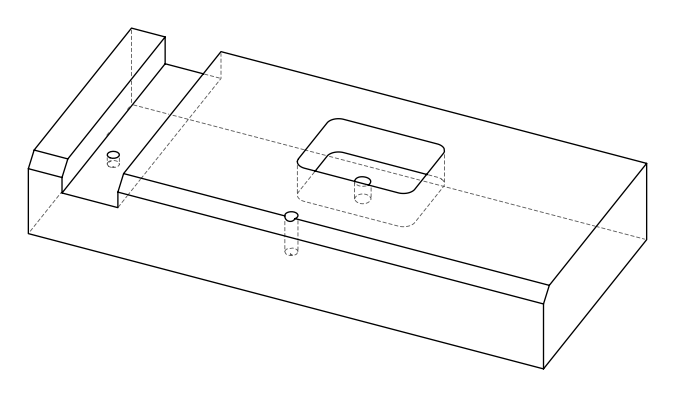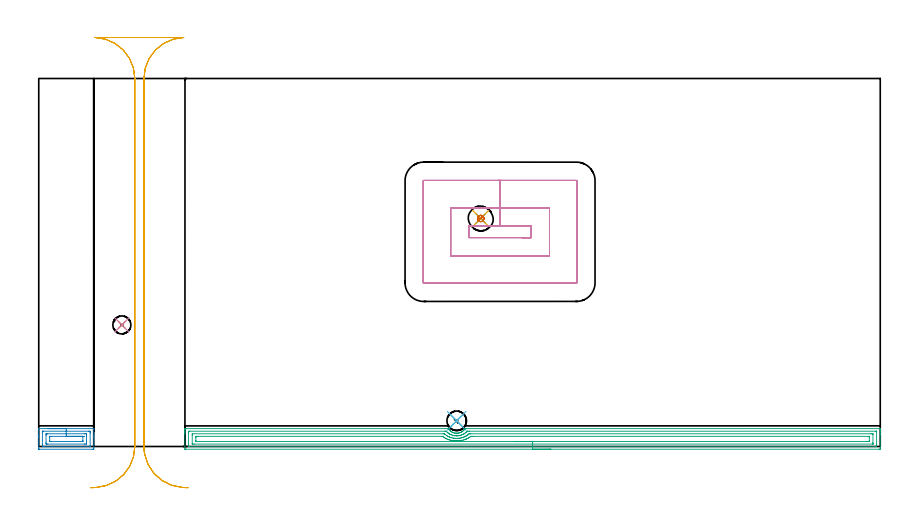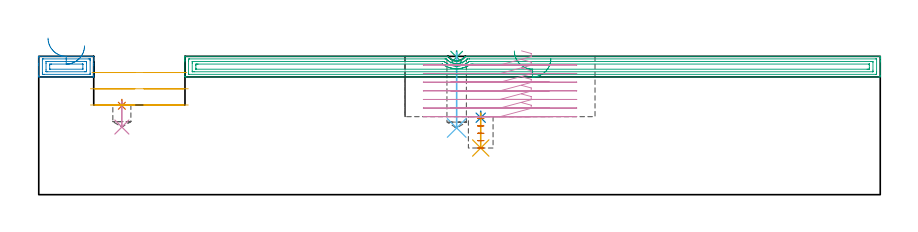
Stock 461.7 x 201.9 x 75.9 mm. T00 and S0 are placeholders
(PLAN: 11 operations, 7 tool changes, 26.9 min)
(1 SPOT_DRILL | STEP1POCKET | NXT0321_9005460120000 | 0.03 min | 2900 mm3)
(2 SPOT_DRILL_1 | STEP1POCKET_1 | NXT0321_9005460120000 | 0.04 min | 3639 mm3)
(3 SPOT_DRILL_2 | STEP1POCKET_2 | NXT0321_9005460120000 | 0.03 min | 3 mm3)
(4 DRILL_BLIND_HOLE_INTO_CENTER | STEP1POCKET | UGT0301_494 | 0.06 min | 826 mm3)
(5 DRILL_BLIND_HOLE_INTO_CENTER_1 | STEP1POCKET_1 | NXT0301_128 | 0.09 min | 1908 mm3)
(6 DRILL_BLIND_HOLE_INTO_CENTER_2 | STEP1POCKET_2 | UGT0301_219 | 0.17 min | 3320 mm3)
(7 MILL_ROUGH_BLIND_HOLE_CONTOUR | STEP1POCKET_1 | NXT0201_013 | Spiral | 0.36 min | 1520 mm3)
(8 AREA_MILL | FG_CHAMFER_SURFACE | UGT0205_001 | 1.24 min | 2333 mm3)
(9 AREA_MILL_1 | FG_CHAMFER_SURFACE_1 | UGT0205_001 | 12.53 min | 24746 mm3)
(10 MILL_RECTANGULAR_POCKET | POCKET_RECTANGULAR_STRAIGHT | UGT0201_094 | Follow Part, ap 5, ae 75% | 8.55 min | 255989 mm3)
(11 MILL_RECTANGULAR_SLOT | SLOT_RECTANGULAR | UGT0201_009 | Follow Part, ap 11.25, ae 75% | 3.82 min | 265987 mm3)
(TOOL NXT0321_9005460120000 | NC Spot Drill, 142deg, 12mm, Carbide, Uncoated | D12 PA142 FL30 Z2)
(TOOL UGT0301_494 | Carbide Drill 9.9 mm | D9.9 PA118 FL87 Z2)
(TOOL NXT0301_128 | Carbide Drill 12mm [861.1-1200-036A1-GP GC34] | D12 PA150 FL37.4 Z2)
(TOOL UGT0301_219 | Twist Drill 10.7 mm | D10.7 PA118 FL90 Z2)
(TOOL NXT0201_013 | ENDMILL 10mm | D10 FL30 Z4)
(TOOL UGT0205_001 | Chamfer Mill 20 x 3 x 45 deg. | D20 FL50 Z2)
(TOOL UGT0201_094 | End mill 20 mm | D20 FL38 Z4)
(TOOL UGT0201_009 | End Mill 45 mm | D45 FL63 Z6)
(OP 1 SPOT_DRILL)
G17 G21 G94 G90
T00 M6
G54
G17 G0 G90 X45.6 Y66.7 S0 M3
G43 Z85.9 H0
G94 G81 G98 Z48.774 F250. R52.2
G80
M5
M2
(OP 2 SPOT_DRILL_1)
G17 G21 G94 G90
T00 M6
G54
G17 G0 G90 X242.5 Y125.1 S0 M3
G43 Z85.9 H0
G94 G81 G98 Z42.219 F250. R45.8
G80
M5
M2
(OP 3 SPOT_DRILL_2)
G17 G21 G94 G90
T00 M6
G54
G17 G0 G90 X229.3 Y14.1 S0 M3
G43 Z85.9 H0
G94 G81 G98 Z75.439 F250. R78.9
G80
M5
M2
(OP 4 DRILL_BLIND_HOLE_INTO_CENTER)
G17 G21 G94 G90
T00 M6
G54
G17 G0 G90 X45.6 Y66.7 S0 M3
G43 Z85.9 H0
G94 G81 G98 Z37.1 F250. R51.2
G80
M5
M2
(OP 5 DRILL_BLIND_HOLE_INTO_CENTER_1)
G17 G21 G94 G90
T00 M6
G54
G17 G0 G90 X242.5 Y125.1 S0 M3
G43 Z85.9 H1
G94 G81 G98 Z25.6 F250. R44.8
G80
M5
M2
(OP 6 DRILL_BLIND_HOLE_INTO_CENTER_2)
G17 G21 G94 G90
T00 M6
G54
G17 G0 G90 X229.3 Y14.1 S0 M3
G43 Z85.9 H0
G94 G81 G98 Z36.6 F250. R77.9
G80
M5
M2
(OP 7 MILL_ROUGH_BLIND_HOLE_CONTOUR)
G17 G21 G94 G90
T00 M6
G54
G17 G0 G90 X242.5 Y125.1 S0 M3
G43 Z85.9 H0
Z41.76
G94 G3 X243.091 Y126.259 R0.73 F250.
X241.471 Y126.516 R1.159
X241.084 Y124.071 R1.75
X241.471 Y126.516 R-1.75
X241.278 Y125.294 R0.875
X242.5 Y125.1 R0.875
G0 Z37.72
G3 X243.091 Y126.259 R0.73
X241.471 Y126.516 R1.159
X241.084 Y124.071 R1.75
X241.471 Y126.516 R-1.75
X241.278 Y125.294 R0.875
X242.5 Y125.1 R0.875
G0 Z33.68
G3 X243.091 Y126.259 R0.73
X241.471 Y126.516 R1.159
X241.084 Y124.071 R1.75
X241.471 Y126.516 R-1.75
X241.278 Y125.294 R0.875
X242.5 Y125.1 R0.875
G0 Z29.64
G3 X243.091 Y126.259 R0.73
X241.471 Y126.516 R1.159
X241.084 Y124.071 R1.75
X241.471 Y126.516 R-1.75
X241.278 Y125.294 R0.875
X242.5 Y125.1 R0.875
G0 Z25.6
G3 X243.091 Y126.259 R0.73
X241.471 Y126.516 R1.159
X241.084 Y124.071 R1.75
X241.471 Y126.516 R-1.75
X241.278 Y125.294 R0.875
X242.5 Y125.1 R0.875
G0 Z85.9
M5
M2
(OP 8 AREA_MILL)
G17 G21 G94 G90
T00 M6
G54
G17 G0 G90 X5.1 Y9.8 S1061 M3
G43 Z85.9 H0
G94 G1 X5.138 Z85.028 F250.
X5.252 Z84.163
X5.441 Z83.312
X5.703 Z82.48
X6.037 Z81.674
X6.44 Z80.9
X6.908 Z80.164
X7.44 Z79.472
X8.029 Z78.829
X8.672 Z78.239
X9.364 Z77.708
X10.1 Z77.24
X10.874 Z76.837
X11.68 Z76.503
X12.512 Z76.241
X13.364 Z76.052
X14.228 Z75.938
X15.1 Z75.9
X30.143
X30.19 Y9.796 Z75.891
X30.2 Y9.7 Z75.798
Y5.791 Z71.889
Y5.027 Z71.12
Y-0.73 Z65.366
X30.196 Y-1.112 Z64.984
X30.191 Y-1.491 Z64.605
X30.087 Y-1.494 Z64.602
X29.701 Y-1.5 Z64.6
X0.499
X0.113 Y-1.494 Z64.602
X0.009 Y-1.491 Z64.605
X0.005 Y-1.112 Z64.984
X0. Y-0.617 Z65.479
Y5.027 Z71.12
Y5.791 Z71.889
Y5.904 Z72.002
Y9.412 Z75.51
X0.001 Y9.702 Z75.801
X0.01 Y9.796 Z75.891
X0.057 Y9.8 Z75.9
X15.1
Y8.386 Z74.486
X27.196 Y8.385 Z74.485
X27.931 Y8.382 Z74.482
X28.088 Y8.379 Z74.479
X28.191 Y8.373 Z74.473
X28.194 Y8.345 Z74.445
X28.198 Y8.27 Z74.37
X28.2 Y7.658 Z73.758
Y7.391 Z73.491
X28.199 Y0.376 Z66.476
X28.194 Y0.109 Z66.209
X28.19 Y-0.067 Z66.033
X28.177 Y-0.079 Z66.021
X28.159 Y-0.082 Z66.018
X28.114 Y-0.084 Z66.016
X27.931 Y-0.085 Z66.015
X27.78 Y-0.086 Z66.014
X3.004
X2.269 Y-0.082 Z66.018
X2.113 Y-0.079 Z66.021
X2.009 Y-0.073 Z66.027
X2.007 Y-0.045 Z66.055
X2.002 Y0.03 Z66.13
X2. Y0.642 Z66.742
Y0.909 Z67.009
X2.001 Y7.924 Z74.024
X2.006 Y8.191 Z74.291
X2.01 Y8.367 Z74.467
X2.023 Y8.379 Z74.479
X2.041 Y8.382 Z74.482
X2.086 Y8.384 Z74.484
X2.269 Y8.385 Z74.485
X2.42 Y8.386 Z74.486
X15.1
Y6.971 Z73.071
X25.276
X25.973 Y6.967 Z73.067
X26.161 Y6.964 Z73.064
X26.193 Y6.781 Z72.881
X26.197 Y6.745 Z72.845
X26.2 Y5.904 Z72.004
Y2.358 Z68.458
X26.197 Y1.519 Z67.619
X26.195 Y1.486 Z67.586
X26.161 Y1.336 Z67.436
X25.467 Y1.33 Z67.43
X25.276 Y1.329 Z67.429
X4.924
X4.227 Y1.333 Z67.433
X4.039 Y1.336 Z67.436
X4.007 Y1.519 Z67.619
X4.003 Y1.555 Z67.655
X4. Y2.396 Z68.496
Y5.942 Z72.042
X4.003 Y6.781 Z72.881
X4.005 Y6.814 Z72.914
X4.039 Y6.964 Z73.064
X4.733 Y6.97 Z73.07
X4.924 Y6.971 Z73.071
X15.1
Y5.557 Z71.657
X23.857
X24.147 Y5.554 Z71.654
X24.178 Y5.551 Z71.651
X24.19 Y5.549 Z71.649
X24.192 Y5.527 Z71.627
X24.197 Y5.424 Z71.524
X24.2 Y5.217 Z71.317
X24.199 Y3.273 Z69.373
X24.194 Y2.929 Z69.029
X24.19 Y2.759 Z68.859
X24.184 Y2.749 Z68.849
X24.164 Y2.747 Z68.847
X24.118 Y2.744 Z68.844
X24.041 Y2.743 Z68.843
X6.343
X6.053 Y2.746 Z68.846
X6.022 Y2.749 Z68.849
X6.01 Y2.751 Z68.851
X6.008 Y2.773 Z68.873
X6.003 Y2.876 Z68.976
X6. Y3.083 Z69.183
Y4.837 Z70.937
X6.01 Y5.536 Z71.636
X6.165 Y5.551 Z71.651
X6.694 Y5.555 Z71.655
X7.044 Y5.557 Z71.657
X15.1
X15.972 Z71.695
X16.836 Z71.809
X17.688 Z71.998
X18.52 Z72.26
X19.326 Z72.594
X20.1 Z72.997
X20.836 Z73.466
X21.528 Z73.997
X22.171 Z74.586
X22.76 Z75.229
X23.292 Z75.921
X23.76 Z76.657
X24.163 Z77.431
X24.497 Z78.237
X24.759 Z79.069
X24.948 Z79.921
X25.062 Z80.786
X25.1 Z81.657
G0 Z85.9
M5
M2
(OP 9 AREA_MILL_1)
G17 G21 G94 G90
T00 M6
G54
G17 G0 G90 X280.95 Y-1.5 S1061 M3
G43 Z85.9 H0
Z74.6
G94 G1 X280.912 Z73.728 F250.
X280.798 Z72.864
X280.609 Z72.012
X280.347 Z71.18
X280.013 Z70.374
X279.61 Z69.6
X279.142 Z68.864
X278.61 Z68.172
X278.021 Z67.529
X277.378 Z66.94
X276.686 Z66.409
X275.95 Z65.94
X275.176 Z65.537
X274.37 Z65.203
X273.538 Z64.941
X272.686 Z64.752
X271.822 Z64.638
X270.95 Z64.6
X80.809
X80.306 Y-1.495 Z64.603
X80.21 Y-1.492 Z64.606
X80.2 Y-1.391 Z64.707
Y6.781 Z72.875
Y7.339 Z73.436
Y7.658 Z73.754
Y8.216 Z74.312
Y8.535 Z74.629
Y9.173 Z75.272
Y9.518 Z75.617
X80.203 Y9.661 Z75.753
X80.21 Y9.798 Z75.888
X80.362 Y9.8 Z75.9
X224.53
X224.735 Y9.797 Z75.889
X224.818 Y9.681 Z75.778
X224.898 Y9.562 Z75.66
X225.217 Y9.161 Z75.261
X225.563 Y8.78 Z74.879
X225.721 Y8.635 Z74.732
X225.792 Y8.567 Z74.666
X226.229 Y8.233 Z74.332
X226.687 Y7.937 Z74.035
X226.775 Y7.887 Z73.984
X227.061 Y7.754 Z73.853
X227.173 Y7.704 Z73.8
X227.402 Y7.614 Z73.712
X227.506 Y7.576 Z73.669
X227.581 Y7.546 Z73.641
X228.025 Y7.415 Z73.512
X228.475 Y7.325 Z73.423
X228.546 Y7.317 Z73.415
X228.921 Y7.275 Z73.366
X228.994 Y7.272 Z73.361
X229.198 Y7.256 Z73.355
X229.257 Y7.253 Z73.351
X229.267
X229.369 Z73.352
X229.432 Y7.255 Z73.355
X229.594 Y7.262 Z73.361
X229.818 Y7.282 Z73.38
X229.887 Y7.292 Z73.39
X230.263 Y7.346 Z73.445
X230.333 Y7.363 Z73.462
X230.713 Y7.454 Z73.549
X231.158 Y7.592 Z73.689
X231.495 Y7.729 Z73.828
X231.824 Y7.886 Z73.985
X232.052 Y8.016 Z74.115
X232.118 Y8.059 Z74.158
X232.286 Y8.167 Z74.266
X232.389 Y8.242 Z74.342
X232.512 Y8.333 Z74.432
X232.603 Y8.408 Z74.507
X232.755 Y8.535 Z74.63
X232.946 Y8.69 Z74.789
X233.006 Y8.747 Z74.846
X233.042 Y8.78 Z74.88
X233.16 Y8.905 Z75.004
X233.242 Y8.992 Z75.091
X233.337 Y9.104 Z75.203
X233.429 Y9.213 Z75.311
X233.457 Y9.251 Z75.349
X233.577 Y9.412 Z75.508
X233.774 Y9.675 Z75.774
X233.814 Y9.733 Z75.832
X233.858 Y9.793 Z75.893
X234.35 Y9.8 Z75.9
X461.538
X461.69 Y9.798 Z75.888
X461.697 Y9.661 Z75.753
X461.7 Y9.517 Z75.617
Y9.173 Z75.272
Y8.535 Z74.629
Y7.339 Z73.436
Y6.781 Z72.875
Y-0.833 Z65.265
X461.696 Y-1.112 Z64.986
X461.69 Y-1.492 Z64.605
X461.483 Y-1.496 Z64.602
X461.091 Y-1.5 Z64.6
X270.95
Y-0.086 Z66.014
X82.594 Y-0.085 Z66.015
X82.44 Y-0.084 Z66.016
X82.245 Y-0.079 Z66.021
X82.209 Y-0.074 Z66.026
X82.205 Y-0.048 Z66.052
X82.203 Y-0.019 Z66.081
X82.2 Y0.152 Z66.252
Y7.168 Z73.268
X82.204 Y7.658 Z73.758
X82.209 Y8.036 Z74.136
X82.233 Y8.379 Z74.479
X82.594 Y8.383 Z74.483
X82.747 Y8.385 Z74.485
X222.897
X223.267 Y8.383 Z74.483
X223.452 Y8.381 Z74.481
X223.54 Y8.378 Z74.478
X223.638 Y8.28 Z74.38
X223.948 Y7.958 Z74.058
X224.273 Y7.658 Z73.758
X224.53 Y7.455 Z73.555
X224.712 Y7.32 Z73.42
X225.255 Y6.946 Z73.046
X225.423 Y6.841 Z72.941
X225.447 Y6.827 Z72.927
X225.536 Y6.781 Z72.881
X226.064 Y6.534 Z72.634
X226.316 Y6.429 Z72.529
X226.881 Y6.225 Z72.325
X227.209 Y6.129 Z72.229
X227.593 Y6.037 Z72.137
X228.063 Y5.941 Z72.041
X228.078 Y5.939 Z72.039
X228.362 Y5.904 Z72.004
X228.994 Y5.852 Z71.952
X229.05 Y5.849 Z71.949
X229.472 Y5.847 Z71.947
X229.887 Y5.865 Z71.965
X229.924 Y5.867 Z71.967
X230.272 Y5.904 Z72.004
X230.743 Y5.976 Z72.076
X230.779 Y5.983 Z72.083
X231.432 Y6.139 Z72.239
X231.537 Y6.168 Z72.268
X231.672 Y6.21 Z72.31
X232.107 Y6.354 Z72.454
X232.565 Y6.541 Z72.641
X232.729 Y6.619 Z72.719
X233.057 Y6.781 Z72.881
X233.31 Y6.925 Z73.025
X233.457 Y7.017 Z73.117
X233.842 Y7.28 Z73.38
X234.35 Y7.675 Z73.775
X234.644 Y7.946 Z74.046
X234.795 Y8.098 Z74.198
X234.941 Y8.248 Z74.348
X235.064 Y8.376 Z74.476
X235.243 Y8.381 Z74.481
X235.397 Y8.384 Z74.484
X236.135 Y8.386 Z74.486
X236.287
X459.306 Y8.385 Z74.485
X459.46 Y8.384 Z74.484
X459.655 Y8.379 Z74.479
X459.691 Y8.374 Z74.474
X459.695 Y8.348 Z74.448
X459.697 Y8.319 Z74.419
X459.7 Y8.148 Z74.248
Y1.132 Z67.232
X459.696 Y0.642 Z66.742
X459.691 Y0.264 Z66.364
X459.667 Y-0.079 Z66.021
X459.306 Y-0.084 Z66.016
X459.153 Y-0.085 Z66.015
X270.95 Y-0.086 Z66.014
Y1.328 Z67.428
X85.272 Y1.329 Z67.429
X84.569 Y1.333 Z67.433
X84.379 Y1.336 Z67.436
X84.21 Y1.349 Z67.449
X84.205 Y1.519 Z67.619
X84.201 Y1.694 Z67.794
X84.2 Y6.08 Z72.18
X84.204 Y6.781 Z72.881
X84.207 Y6.95 Z73.05
X84.216 Y6.965 Z73.065
X84.235 Y6.967 Z73.067
X84.282 Y6.97 Z73.07
X84.379 Y6.971 Z73.071
X221.852
X222.046 Y6.97 Z73.07
X222.434 Y6.966 Z73.066
X222.481 Y6.964 Z73.064
X222.494 Y6.955 Z73.055
X222.524 Y6.932 Z73.032
X222.58 Y6.883 Z72.983
X222.694 Y6.781 Z72.881
X222.745 Y6.738 Z72.838
X222.97 Y6.56 Z72.66
X223.638 Y6.091 Z72.191
X223.916 Y5.904 Z72.004
X224.297 Y5.674 Z71.774
X224.53 Y5.559 Z71.659
X225.195 Y5.251 Z71.351
X225.423 Y5.163 Z71.263
X225.795 Y5.027 Z71.127
X226.316 Y4.86 Z70.96
X226.555 Y4.792 Z70.892
X227.209 Y4.646 Z70.746
X227.685 Y4.559 Z70.659
X228.101 Y4.509 Z70.609
X228.681 Y4.457 Z70.557
X228.994 Y4.438 Z70.538
X229.596 Y4.436 Z70.536
X229.887 Y4.451 Z70.551
X230.427 Y4.496 Z70.596
X230.779 Y4.54 Z70.64
X231.209 Y4.605 Z70.705
X231.672 Y4.706 Z70.806
X231.936 Y4.768 Z70.868
X232.214 Y4.838 Z70.938
X232.565 Y4.941 Z71.041
X232.631 Y4.962 Z71.062
X232.827 Y5.027 Z71.127
X233.281 Y5.2 Z71.3
X233.457 Y5.273 Z71.373
X233.897 Y5.472 Z71.572
X234.35 Y5.701 Z71.801
X234.481 Y5.775 Z71.875
X234.697 Y5.904 Z72.004
X235.023 Y6.12 Z72.22
X235.243 Y6.271 Z72.371
X235.533 Y6.495 Z72.595
X235.897 Y6.781 Z72.881
X236.03 Y6.885 Z72.985
X236.135 Y6.964 Z73.064
X236.835 Y6.97 Z73.07
X237.028 Y6.971 Z73.071
X456.628
X457.331 Y6.967 Z73.067
X457.521 Y6.964 Z73.064
X457.69 Y6.951 Z73.051
X457.695 Y6.781 Z72.881
X457.699 Y6.606 Z72.706
X457.7 Y2.22 Z68.32
X457.696 Y1.519 Z67.619
X457.693 Y1.35 Z67.45
X457.684 Y1.335 Z67.435
X457.665 Y1.333 Z67.433
X457.618 Y1.33 Z67.43
X457.521 Y1.329 Z67.429
X270.95 Y1.328 Z67.428
Y2.743 Z68.843
X86.332
X86.262 Y2.744 Z68.844
X86.231 Y2.747 Z68.847
X86.216 Y2.749 Z68.849
X86.21 Y2.759 Z68.859
X86.207 Y2.854 Z68.954
X86.2 Y3.238 Z69.338
Y3.273 Z69.373
Y4.992 Z71.092
Y5.027 Z71.127
X86.207 Y5.448 Z71.548
X86.21 Y5.547 Z71.647
X86.338 Y5.551 Z71.651
X86.52 Y5.555 Z71.655
X87.057 Y5.557 Z71.657
X87.41
X221.313
X221.448 Y5.555 Z71.655
X221.514 Y5.553 Z71.653
X221.545 Y5.55 Z71.65
X221.59 Y5.525 Z71.625
X221.852 Y5.346 Z71.446
X222.317 Y5.027 Z71.127
X222.745 Y4.752 Z70.852
X222.96 Y4.622 Z70.722
X223.394 Y4.389 Z70.489
X223.638 Y4.277 Z70.377
X223.922 Y4.15 Z70.25
X224.53 Y3.898 Z69.998
X224.937 Y3.751 Z69.851
X225.423 Y3.594 Z69.694
X225.764 Y3.493 Z69.593
X226.205 Y3.382 Z69.482
X226.316 Y3.356 Z69.456
X226.696 Y3.273 Z69.373
X227.209 Y3.183 Z69.283
X227.318 Y3.166 Z69.266
X227.804 Y3.11 Z69.21
X228.101 Y3.08 Z69.18
X228.317 Y3.061 Z69.161
X228.647 Y3.04 Z69.14
X228.994 Y3.024 Z69.124
X229.251 Y3.021 Z69.121
X229.586 Y3.022 Z69.122
X229.887 Y3.033 Z69.133
X230.118 Y3.046 Z69.146
X230.514 Y3.077 Z69.177
X230.779 Y3.102 Z69.202
X230.935 Y3.12 Z69.22
X231.167 Y3.151 Z69.251
X231.672 Y3.224 Z69.324
X231.714 Y3.231 Z69.331
X231.92 Y3.273 Z69.373
X232.442 Y3.393 Z69.493
X232.565 Y3.424 Z69.524
X233.143 Y3.582 Z69.682
X233.457 Y3.68 Z69.78
X233.813 Y3.8 Z69.9
X234.35 Y4.002 Z70.102
X234.457 Y4.045 Z70.145
X234.699 Y4.15 Z70.25
X235.066 Y4.324 Z70.424
X235.243 Y4.411 Z70.511
X235.651 Y4.626 Z70.726
X236.135 Y4.914 Z71.014
X236.205 Y4.958 Z71.058
X236.307 Y5.027 Z71.127
X236.727 Y5.323 Z71.423
X237.028 Y5.54 Z71.64
X237.388 Y5.55 Z71.65
X237.921 Y5.555 Z71.655
X238.274 Y5.557 Z71.657
X455.568
X455.637 Y5.556 Z71.656
X455.669 Y5.553 Z71.653
X455.684 Y5.551 Z71.651
X455.69 Y5.541 Z71.641
X455.693 Y5.446 Z71.546
X455.7 Y5.062 Z71.162
Y5.027 Z71.127
Y3.308 Z69.408
Y3.273 Z69.373
X455.692 Y2.852 Z68.952
X455.69 Y2.753 Z68.853
X455.562 Y2.749 Z68.849
X455.38 Y2.745 Z68.845
X454.843 Y2.743 Z68.843
X454.49
X270.95
X270.078 Z68.881
X269.214 Z68.995
X268.362 Z69.183
X267.53 Z69.446
X266.724 Z69.78
X265.95 Z70.182
X265.214 Z70.651
X264.522 Z71.182
X263.879 Z71.772
X263.29 Z72.415
X262.758 Z73.107
X262.29 Z73.843
X261.887 Z74.617
X261.553 Z75.423
X261.291 Z76.255
X261.102 Z77.106
X260.988 Z77.971
X260.95 Z78.843
G0 Z85.9
M5
M2
(OP 10 MILL_RECTANGULAR_POCKET)
G17 G21 G94 G90
T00 M6
G54
G17 G0 G90 X264.855 Y114.6 S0 M3
G43 Z85.903 H0
Z78.903
G94 G1 X270.2 Z77.471 F250.
Y121. Z75.756
X253.1 Z71.174
X236. F500.
Y114.6
X270.2
Y121.
X253.1
Y131.
X226.
Y104.6
X280.2
Y131.
X253.1
Y146.
X211.2
G3 X211. Y145.8 R0.2
G1 Y89.8
G3 X211.2 Y89.6 R0.2
G1 X295.
G3 X295.2 Y89.8 R0.2
G1 Y145.8
G3 X295. Y146. R0.2
G1 X253.1
X252.1
G0 X264.855 Y114.6 Z74.174
G1 X270.2 Z72.742 F250.
Y121. Z71.027
X253.1 Z66.445
X236. F500.
Y114.6
X270.2
Y121.
X253.1
Y131.
X226.
Y104.6
X280.2
Y131.
X253.1
Y146.
X211.2
G3 X211. Y145.8 R0.2
G1 Y89.8
G3 X211.2 Y89.6 R0.2
G1 X295.
G3 X295.2 Y89.8 R0.2
G1 Y145.8
G3 X295. Y146. R0.2
G1 X253.1
X252.1
G0 X264.855 Y114.6 Z69.445
G1 X270.2 Z68.013 F250.
Y121. Z66.298
X253.1 Z61.716
X236. F500.
Y114.6
X270.2
Y121.
X253.1
Y131.
X226.
Y104.6
X280.2
Y131.
X253.1
Y146.
X211.2
G3 X211. Y145.8 R0.2
G1 Y89.8
G3 X211.2 Y89.6 R0.2
G1 X295.
G3 X295.2 Y89.8 R0.2
G1 Y145.8
G3 X295. Y146. R0.2
G1 X253.1
X252.1
G0 X264.855 Y114.6 Z64.716
G1 X270.2 Z63.284 F250.
Y121. Z61.569
X253.1 Z56.987
X236. F500.
Y114.6
X270.2
Y121.
X253.1
Y131.
X226.
Y104.6
X280.2
Y131.
X253.1
Y146.
X211.2
G3 X211. Y145.8 R0.2
G1 Y89.8
G3 X211.2 Y89.6 R0.2
G1 X295.
G3 X295.2 Y89.8 R0.2
G1 Y145.8
G3 X295. Y146. R0.2
G1 X253.1
X252.1
G0 X264.855 Y114.6 Z59.987
G1 X270.2 Z58.555 F250.
Y121. Z56.84
X253.1 Z52.258
X236. F500.
Y114.6
X270.2
Y121.
X253.1
Y131.
X226.
Y104.6
X280.2
Y131.
X253.1
Y146.
X211.2
G3 X211. Y145.8 R0.2
G1 Y89.8
G3 X211.2 Y89.6 R0.2
G1 X295.
G3 X295.2 Y89.8 R0.2
G1 Y145.8
G3 X295. Y146. R0.2
G1 X253.1
X252.1
G0 X264.855 Y114.6 Z55.258
G1 X270.2 Z53.826 F250.
Y121. Z52.111
X253.1 Z47.529
X236. F500.
Y114.6
X270.2
Y121.
X253.1
Y131.
X226.
Y104.6
X280.2
Y131.
X253.1
Y146.
X211.2
G3 X211. Y145.8 R0.2
G1 Y89.8
G3 X211.2 Y89.6 R0.2
G1 X295.
G3 X295.2 Y89.8 R0.2
G1 Y145.8
G3 X295. Y146. R0.2
G1 X253.1
X252.1
G0 X264.855 Y114.6 Z50.529
G1 X270.2 Z49.097 F250.
Y121. Z47.382
X253.1 Z42.8
X236. F500.
Y114.6
X270.2
Y121.
X253.1
Y131.
X226.
Y104.6
X280.2
Y131.
X253.1
Y146.
X211.2
G3 X211. Y145.8 R0.2
G1 Y89.8
G3 X211.2 Y89.6 R0.2
G1 X295.
G3 X295.2 Y89.8 R0.2
G1 Y145.8
G3 X295. Y146. R0.2
G1 X253.1
X252.1
G0 Z85.903
M5
M2
(OP 11 MILL_RECTANGULAR_SLOT)
G17 G21 G94 G90
T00 M6
G54
G17 G0 G90 X81.178 Y-22.678 S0 M3
G43 Z85.903 H0
Z67.
G94 G1 X78.19 Y-22.41 F250.
G2 X57.946 Y-3.318 R22.5 F500.
X57.7 Y0. R22.5 F437.
G1 Y46.67
Y56.67 F500.
Y176.67 F431.
Y201.9 F500.
G2 X79.529 Y224.39 R22.5
G1 X30.871
G2 X52.7 Y201.9 R22.5
G1 Y0.
G2 X32.216 Y-22.409 R22.5
G1 X29.228 Y-22.678 F250.
G0 X82.035 Y-22.625 Z58.1
G1 X79.039 Y-22.47
G2 X58.087 Y-4.157 R22.5 F500.
X57.7 Y0. R22.5 F405.
G1 Y45.819
Y55.819 F487.
Y175.819 F402.
Y201.9 F500.
G2 X79.529 Y224.39 R22.5
G1 X30.871
G2 X52.7 Y201.9 R22.5
G1 Y0.
G2 X31.361 Y-22.47 R22.5
G1 X28.365 Y-22.625 F250.
G0 X82.035 Z49.2
G1 X79.039 Y-22.47
G2 X58.087 Y-4.157 R22.5 F500.
X57.7 Y0. R22.5 F427.
G1 Y45.819
Y55.819 F500.
Y175.819 F430.
Y201.9 F500.
G2 X79.529 Y224.39 R22.5
G1 X30.871
G2 X52.7 Y201.9 R22.5
G1 Y0.
G2 X31.361 Y-22.47 R22.5
G1 X28.365 Y-22.625 F250.
G0 Z85.903
M5
M2
